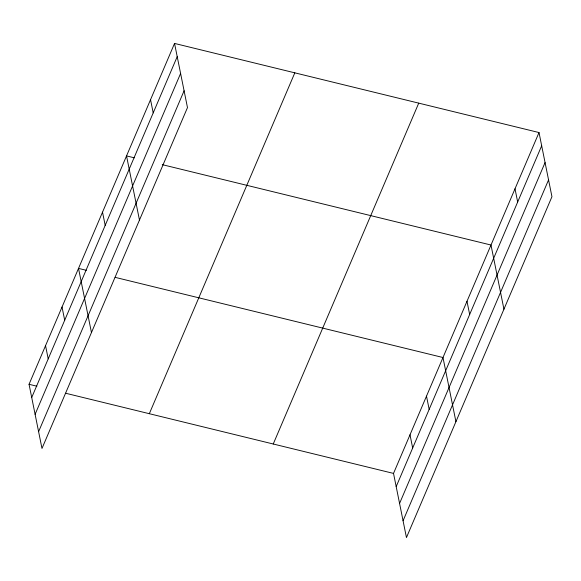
<?xml version="1.0" encoding="UTF-8"?>
<svg xmlns="http://www.w3.org/2000/svg" width="581" height="581" viewBox="0 0 581 581"><rect width="100%" height="100%" fill="white"/><g stroke="black" fill="none" stroke-linecap="round" stroke-linejoin="round"><path stroke-width="0.87" d="M174.547 43.43L187.481 107.587L41.985 448.452L29.05 384.295L174.547 43.43L539.015 132.548L551.95 196.705L406.453 537.57L393.519 473.413L539.015 132.548M31.715 397.513L177.212 56.647M35.107 414.326L180.604 73.453M38.6 431.647L184.097 90.774M149.324 413.701L294.821 72.836M273.244 444L418.741 103.135M396.184 486.631L541.681 145.766M399.568 503.444L545.065 162.571M403.061 520.765L548.558 179.892M134.378 157.829L126.535 155.911L139.469 220.076M162.266 164.648L490.996 245.029L503.938 309.194M86.366 270.318L78.522 268.4L91.457 332.557M115.125 277.348L442.983 357.518L455.925 421.675M29.05 384.295L36.893 386.212M65.653 393.243L393.519 473.413M515.006 188.789L517.671 202.006M466.993 301.278L469.659 314.495M426.498 396.148L429.163 409.365M410.004 434.784L412.67 448.002M150.537 99.671L153.202 112.888M102.525 212.159L105.19 225.377M62.029 307.029L64.694 320.247M45.543 345.666L48.208 358.884"/></g></svg>
